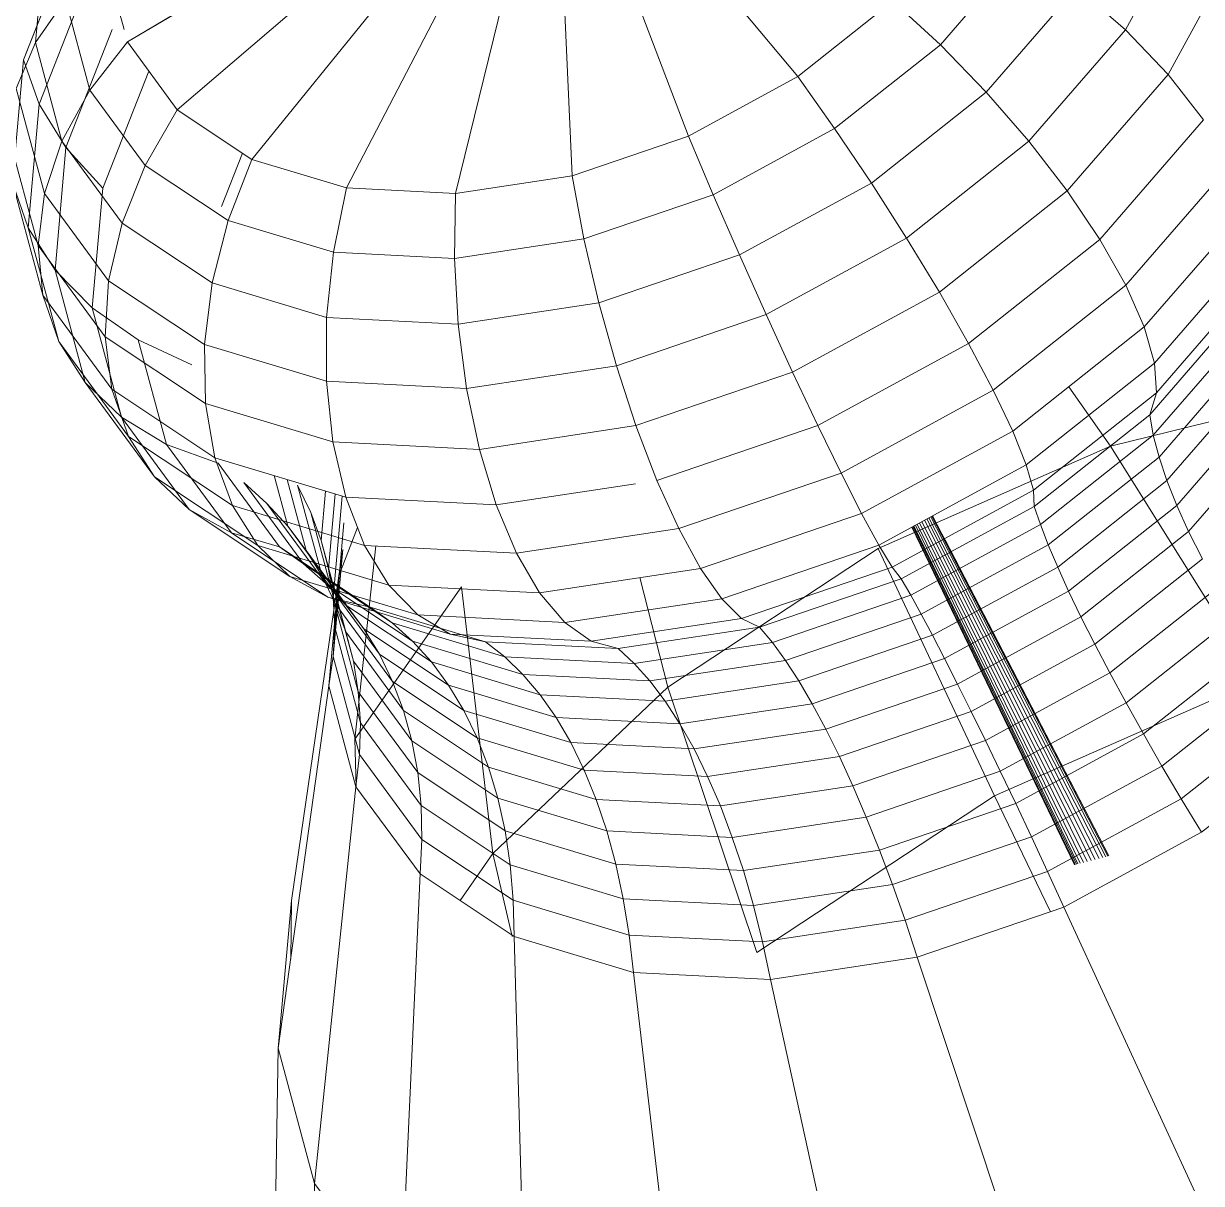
# Model space of a CAD drawing. Header units: inches. Extents: x -827 to 154, y -802 to 207.
# Drawn here: x -721.32 to -720.65, y 37.546 to 38.206 of the extents above; entities that cross this region are included whole.
import ezdxf

# ---------------------------------------------------------------- set-up
doc = ezdxf.new("R2010")
doc.units = ezdxf.units.IN
doc.header["$MEASUREMENT"] = 0
doc.layers.add('DrillPressTable _1__skp', color=8, linetype='Continuous', lineweight=9)
doc.layers.add('Layer0', color=7, linetype='Continuous', lineweight=9)

# ---------------------------------------------------------------- blocks, each defined once
blk = doc.blocks.new('DrillPressTable _1__skp_13-402056-Level 1')
at = {"layer": 'Layer0'}
for p, q in [((7.44017, 2.69312), (7.40341, 2.62556)), ((7.40341, 2.62556), (7.44017, 2.69312)), ((6.80516, 2.68206), (6.77628, 2.60855)), ((6.77628, 2.60855), (6.80516, 2.68206)), ((6.83542, 2.61869), (6.95061, 2.68755)), ((6.95061, 2.68755), (6.83542, 2.61869)), ((6.7885, 2.67981), (6.78305, 2.61847)), ((6.78305, 2.61847), (6.7885, 2.67981)), ((7.15155, 2.67718), (7.21693, 2.59899)), ((7.21693, 2.59899), (7.15155, 2.67718)), ((7.34552, 2.67179), (7.29807, 2.61705)), ((7.29807, 2.61705), (7.34552, 2.67179)), ((7.4277, 2.60018), (7.46614, 2.67081)), ((7.4277, 2.60018), (7.46614, 2.67081)), ((6.83351, 2.62581), (6.82291, 2.66532)), ((6.83351, 2.62581), (6.82291, 2.66532)), ((6.86374, 2.58015), (6.96552, 2.66726)), ((6.96552, 2.66726), (6.86374, 2.58015)), ((6.78525, 2.58333), (6.81444, 2.65763)), ((6.78525, 2.58333), (6.81444, 2.65763)), ((7.1188, 2.65936), (7.15475, 2.56515)), ((7.15475, 2.56515), (7.1188, 2.65936)), ((6.9062, 2.55189), (6.98788, 2.65238)), ((6.98788, 2.65238), (6.9062, 2.55189)), ((7.37572, 2.64969), (7.32416, 2.5902)), ((7.32416, 2.5902), (7.37572, 2.64969)), ((7.37572, 2.64969), (7.40341, 2.62556)), ((7.40341, 2.62556), (7.37572, 2.64969)), ((6.78305, 2.61847), (6.80016, 2.64307)), ((6.78305, 2.61847), (6.80016, 2.64307)), ((6.81405, 2.59131), (6.80016, 2.64307)), ((6.80016, 2.64307), (6.81405, 2.59131)), ((6.96015, 2.53565), (7.0163, 2.64382)), ((7.0163, 2.64382), (6.96015, 2.53565)), ((7.04898, 2.64214), (7.0222, 2.53245)), ((7.0222, 2.53245), (7.04898, 2.64214)), ((7.08845, 2.54249), (7.08388, 2.64743)), ((7.08845, 2.54249), (7.08388, 2.64743)), ((7.27107, 2.64189), (7.21693, 2.59899)), ((7.21693, 2.59899), (7.27107, 2.64189)), ((7.27107, 2.64189), (7.29807, 2.61705)), ((7.29807, 2.61705), (7.27107, 2.64189)), ((6.80043, 2.55871), (6.82679, 2.62581)), ((6.82679, 2.62581), (6.80043, 2.55871)), ((7.40341, 2.62556), (7.34849, 2.5622)), ((7.34849, 2.5622), (7.40341, 2.62556)), ((7.40341, 2.62556), (7.4277, 2.60018)), ((7.4277, 2.60018), (7.40341, 2.62556)), ((6.77214, 2.59231), (6.78305, 2.61847)), ((6.77214, 2.59231), (6.78305, 2.61847)), ((6.79813, 2.56227), (6.78305, 2.61847)), ((6.78305, 2.61847), (6.79813, 2.56227)), ((6.83542, 2.61869), (6.81405, 2.59131)), ((6.81405, 2.59131), (6.83542, 2.61869)), ((6.86374, 2.58015), (6.83542, 2.61869)), ((6.86374, 2.58015), (6.83542, 2.61869)), ((7.29807, 2.61705), (7.23792, 2.56938)), ((7.23792, 2.56938), (7.29807, 2.61705)), ((7.29807, 2.61705), (7.32416, 2.5902)), ((7.32416, 2.5902), (7.29807, 2.61705)), ((6.77628, 2.60855), (6.77007, 2.53864)), ((6.78525, 2.58333), (6.77628, 2.60855)), ((6.77628, 2.60855), (6.78525, 2.58333)), ((6.84756, 2.60218), (6.82135, 2.53546)), ((6.84756, 2.60218), (6.82135, 2.53546)), ((7.21693, 2.59899), (7.15475, 2.56515)), ((7.15475, 2.56515), (7.21693, 2.59899)), ((7.21693, 2.59899), (7.23792, 2.56938)), ((7.23792, 2.56938), (7.21693, 2.59899)), ((7.37029, 2.53395), (7.4277, 2.60018)), ((7.37029, 2.53395), (7.4277, 2.60018)), ((7.44783, 2.57435), (7.4277, 2.60018)), ((7.4277, 2.60018), (7.44783, 2.57435)), ((6.78818, 2.53251), (6.77214, 2.59231)), ((6.77214, 2.59231), (6.78818, 2.53251)), ((6.81405, 2.59131), (6.79813, 2.56227)), ((6.79813, 2.56227), (6.81405, 2.59131)), ((6.84553, 2.54846), (6.81405, 2.59131)), ((6.81405, 2.59131), (6.84553, 2.54846)), ((7.32416, 2.5902), (7.25879, 2.5384)), ((7.25879, 2.5384), (7.32416, 2.5902)), ((7.32416, 2.5902), (7.34849, 2.5622)), ((7.34849, 2.5622), (7.32416, 2.5902)), ((6.77899, 2.51285), (6.78525, 2.58333)), ((6.77899, 2.51285), (6.78525, 2.58333)), ((6.78525, 2.58333), (6.80043, 2.55871)), ((6.80043, 2.55871), (6.78525, 2.58333)), ((6.86374, 2.58015), (6.84553, 2.54846)), ((6.84553, 2.54846), (6.86374, 2.58015)), ((6.9062, 2.55189), (6.86374, 2.58015)), ((6.9062, 2.55189), (6.86374, 2.58015)), ((7.38887, 2.50634), (7.44783, 2.57435)), ((7.44783, 2.57435), (7.38887, 2.50634)), ((7.23792, 2.56938), (7.16885, 2.53179)), ((7.16885, 2.53179), (7.23792, 2.56938)), ((7.23792, 2.56938), (7.25879, 2.5384)), ((7.25879, 2.5384), (7.23792, 2.56938)), ((6.78452, 2.50296), (6.76776, 2.56541)), ((6.76776, 2.56541), (6.78452, 2.50296)), ((6.79813, 2.56227), (6.78818, 2.53251)), ((6.78818, 2.53251), (6.79813, 2.56227)), ((6.83238, 2.51566), (6.79813, 2.56227)), ((6.79813, 2.56227), (6.83238, 2.51566)), ((7.15475, 2.56515), (7.08845, 2.54249)), ((7.08845, 2.54249), (7.15475, 2.56515)), ((7.15475, 2.56515), (7.16885, 2.53179)), ((7.16885, 2.53179), (7.15475, 2.56515)), ((7.27886, 2.50703), (7.34849, 2.5622)), ((7.27886, 2.50703), (7.34849, 2.5622)), ((7.37029, 2.53395), (7.34849, 2.5622)), ((7.37029, 2.53395), (7.34849, 2.5622)), ((6.79423, 2.48885), (6.80043, 2.55871)), ((6.80043, 2.55871), (6.79423, 2.48885)), ((6.80043, 2.55871), (6.82135, 2.53546)), ((6.82135, 2.53546), (6.80043, 2.55871)), ((6.88899, 2.52514), (6.90089, 2.55543)), ((6.88899, 2.52514), (6.90089, 2.55543)), ((6.84553, 2.54846), (6.83238, 2.51566)), ((6.83238, 2.51566), (6.84553, 2.54846)), ((6.8927, 2.51706), (6.84553, 2.54846)), ((6.84553, 2.54846), (6.8927, 2.51706)), ((6.9062, 2.55189), (6.8927, 2.51706)), ((6.9062, 2.55189), (6.8927, 2.51706)), ((6.9062, 2.55189), (6.96015, 2.53565)), ((6.96015, 2.53565), (6.9062, 2.55189)), ((7.46315, 2.54891), (7.40363, 2.48025)), ((7.46315, 2.54891), (7.40363, 2.48025)), ((7.0222, 2.53245), (7.08845, 2.54249)), ((7.08845, 2.54249), (7.0222, 2.53245)), ((7.09519, 2.50662), (7.08845, 2.54249)), ((7.09519, 2.50662), (7.08845, 2.54249)), ((6.77899, 2.51285), (6.77007, 2.53864)), ((6.78726, 2.47458), (6.77007, 2.53864)), ((6.77007, 2.53864), (6.78726, 2.47458)), ((6.77899, 2.51285), (6.77007, 2.53864)), ((6.81531, 2.46743), (6.82135, 2.53546)), ((6.82135, 2.53546), (6.81531, 2.46743)), ((6.95264, 2.49902), (6.96015, 2.53565)), ((6.96015, 2.53565), (6.95264, 2.49902)), ((6.96015, 2.53565), (7.0222, 2.53245)), ((7.0222, 2.53245), (6.96015, 2.53565)), ((7.18372, 2.49754), (7.25879, 2.5384)), ((7.18372, 2.49754), (7.25879, 2.5384)), ((7.27886, 2.50703), (7.25879, 2.5384)), ((7.27886, 2.50703), (7.25879, 2.5384)), ((6.78818, 2.53251), (6.78452, 2.50296)), ((6.78452, 2.50296), (6.78818, 2.53251)), ((6.8247, 2.48281), (6.78818, 2.53251)), ((6.78818, 2.53251), (6.8247, 2.48281)), ((7.02158, 2.49546), (7.0222, 2.53245)), ((7.0222, 2.53245), (7.02158, 2.49546)), ((7.16885, 2.53179), (7.09519, 2.50662)), ((7.09519, 2.50662), (7.16885, 2.53179)), ((7.16885, 2.53179), (7.18372, 2.49754)), ((7.18372, 2.49754), (7.16885, 2.53179)), ((7.29751, 2.47627), (7.37029, 2.53395)), ((7.37029, 2.53395), (7.29751, 2.47627)), ((7.38887, 2.50634), (7.37029, 2.53395)), ((7.37029, 2.53395), (7.38887, 2.50634)), ((7.47317, 2.52465), (7.41411, 2.45652)), ((7.41411, 2.45652), (7.47317, 2.52465)), ((6.83238, 2.51566), (6.8247, 2.48281)), ((6.8247, 2.48281), (6.83238, 2.51566)), ((6.88364, 2.48154), (6.83238, 2.51566)), ((6.83238, 2.51566), (6.88364, 2.48154)), ((6.8927, 2.51706), (6.88364, 2.48154)), ((6.88364, 2.48154), (6.8927, 2.51706)), ((6.95264, 2.49902), (6.8927, 2.51706)), ((6.95264, 2.49902), (6.8927, 2.51706)), ((6.79423, 2.48885), (6.77899, 2.51285)), ((6.79632, 2.44826), (6.77899, 2.51285)), ((6.77899, 2.51285), (6.79632, 2.44826)), ((6.77899, 2.51285), (6.79423, 2.48885)), ((6.78452, 2.50296), (6.78726, 2.47458)), ((6.78726, 2.47458), (6.78452, 2.50296)), ((6.82273, 2.45096), (6.78452, 2.50296)), ((6.78452, 2.50296), (6.82273, 2.45096)), ((7.02158, 2.49546), (7.09519, 2.50662)), ((7.09519, 2.50662), (7.02158, 2.49546)), ((7.10368, 2.47019), (7.09519, 2.50662)), ((7.10368, 2.47019), (7.09519, 2.50662)), ((7.19891, 2.46352), (7.27886, 2.50703)), ((7.27886, 2.50703), (7.19891, 2.46352)), ((7.29751, 2.47627), (7.27886, 2.50703)), ((7.27886, 2.50703), (7.29751, 2.47627)), ((7.31413, 2.44711), (7.38887, 2.50634)), ((7.38887, 2.50634), (7.31413, 2.44711)), ((7.40363, 2.48025), (7.38887, 2.50634)), ((7.38887, 2.50634), (7.40363, 2.48025)), ((7.47757, 2.50235), (7.41997, 2.4359)), ((7.41997, 2.4359), (7.47757, 2.50235)), ((6.95264, 2.49902), (6.94877, 2.46193)), ((6.95264, 2.49902), (6.94877, 2.46193)), ((6.95264, 2.49902), (7.02158, 2.49546)), ((7.02158, 2.49546), (6.95264, 2.49902)), ((7.02369, 2.45807), (7.02158, 2.49546)), ((7.02158, 2.49546), (7.02369, 2.45807)), ((7.10368, 2.47019), (7.18372, 2.49754)), ((7.10368, 2.47019), (7.18372, 2.49754)), ((7.19891, 2.46352), (7.18372, 2.49754)), ((7.18372, 2.49754), (7.19891, 2.46352)), ((6.79423, 2.48885), (6.81531, 2.46743)), ((6.79423, 2.48885), (6.8114, 2.42485)), ((6.79423, 2.48885), (6.8114, 2.42485)), ((6.79423, 2.48885), (6.81531, 2.46743)), ((6.8247, 2.48281), (6.82273, 2.45096)), ((6.82273, 2.45096), (6.8247, 2.48281)), ((6.87929, 2.44647), (6.8247, 2.48281)), ((6.8247, 2.48281), (6.87929, 2.44647)), ((6.88364, 2.48154), (6.87929, 2.44647)), ((6.88364, 2.48154), (6.87929, 2.44647)), ((6.88364, 2.48154), (6.94877, 2.46193)), ((6.88364, 2.48154), (6.94877, 2.46193)), ((7.47621, 2.48273), (7.42101, 2.41905)), ((7.42101, 2.41905), (7.47621, 2.48273)), ((6.78726, 2.47458), (6.79632, 2.44826)), ((6.79632, 2.44826), (6.78726, 2.47458)), ((6.82655, 2.42111), (6.78726, 2.47458)), ((6.78726, 2.47458), (6.82655, 2.42111)), ((7.21393, 2.43078), (7.29751, 2.47627)), ((7.29751, 2.47627), (7.21393, 2.43078)), ((7.31413, 2.44711), (7.29751, 2.47627)), ((7.29751, 2.47627), (7.31413, 2.44711)), ((7.32819, 2.42046), (7.40363, 2.48025)), ((7.40363, 2.48025), (7.32819, 2.42046)), ((7.41411, 2.45652), (7.40363, 2.48025)), ((7.41411, 2.45652), (7.40363, 2.48025)), ((6.81531, 2.46743), (6.84155, 2.44925)), ((6.81531, 2.46743), (6.83203, 2.40509)), ((6.83203, 2.40509), (6.81531, 2.46743)), ((6.81531, 2.46743), (6.84155, 2.44925)), ((7.02369, 2.45807), (7.10368, 2.47019)), ((7.10368, 2.47019), (7.02369, 2.45807)), ((7.11366, 2.43438), (7.10368, 2.47019)), ((7.10368, 2.47019), (7.11366, 2.43438)), ((6.94867, 2.42559), (6.94877, 2.46193)), ((6.94877, 2.46193), (6.94867, 2.42559)), ((6.94877, 2.46193), (7.02369, 2.45807)), ((7.02369, 2.45807), (6.94877, 2.46193)), ((7.11366, 2.43438), (7.19891, 2.46352)), ((7.19891, 2.46352), (7.11366, 2.43438)), ((7.21393, 2.43078), (7.19891, 2.46352)), ((7.19891, 2.46352), (7.21393, 2.43078)), ((7.46914, 2.46641), (7.41722, 2.40651)), ((7.41722, 2.40651), (7.46914, 2.46641)), ((7.02846, 2.42147), (7.02369, 2.45807)), ((7.02369, 2.45807), (7.02846, 2.42147)), ((7.33924, 2.39719), (7.41411, 2.45652)), ((7.41411, 2.45652), (7.33924, 2.39719)), ((7.41997, 2.4359), (7.41411, 2.45652)), ((7.41997, 2.4359), (7.41411, 2.45652)), ((6.79632, 2.44826), (6.8114, 2.42485)), ((6.79632, 2.44826), (6.8114, 2.42485)), ((6.79632, 2.44826), (6.83603, 2.39422)), ((6.79632, 2.44826), (6.83603, 2.39422)), ((6.82273, 2.45096), (6.82655, 2.42111)), ((6.82655, 2.42111), (6.82273, 2.45096)), ((6.87981, 2.41296), (6.82273, 2.45096)), ((6.82273, 2.45096), (6.87981, 2.41296)), ((6.87212, 2.43491), (6.84155, 2.44925)), ((6.85755, 2.38962), (6.84155, 2.44925)), ((6.85755, 2.38962), (6.84155, 2.44925)), ((6.87212, 2.43491), (6.84155, 2.44925)), ((7.2283, 2.40039), (7.31413, 2.44711)), ((7.31413, 2.44711), (7.2283, 2.40039)), ((7.32819, 2.42046), (7.31413, 2.44711)), ((7.31413, 2.44711), (7.32819, 2.42046)), ((7.46996, 2.45343), (7.41926, 2.39494)), ((7.41926, 2.39494), (7.46996, 2.45343)), ((6.87929, 2.44647), (6.87981, 2.41296)), ((6.87929, 2.44647), (6.94867, 2.42559)), ((6.87929, 2.44647), (6.87981, 2.41296)), ((6.94867, 2.42559), (6.87929, 2.44647)), ((7.02846, 2.42147), (7.11366, 2.43438)), ((7.11366, 2.43438), (7.02846, 2.42147)), ((7.12481, 2.40033), (7.11366, 2.43438)), ((7.11366, 2.43438), (7.12481, 2.40033)), ((7.34694, 2.37803), (7.41997, 2.4359)), ((7.41997, 2.4359), (7.34694, 2.37803)), ((7.42101, 2.41905), (7.41997, 2.4359)), ((7.42101, 2.41905), (7.41997, 2.4359)), ((7.47223, 2.4398), (7.42251, 2.38244)), ((7.42251, 2.38244), (7.47223, 2.4398)), ((7.12481, 2.40033), (7.21393, 2.43078)), ((7.21393, 2.43078), (7.12481, 2.40033)), ((7.2283, 2.40039), (7.21393, 2.43078)), ((7.21393, 2.43078), (7.2283, 2.40039)), ((6.83203, 2.40509), (6.8114, 2.42485)), ((6.8114, 2.42485), (6.83203, 2.40509)), ((6.8114, 2.42485), (6.85086, 2.37115)), ((6.85086, 2.37115), (6.8114, 2.42485)), ((6.82655, 2.42111), (6.83603, 2.39422)), ((6.83603, 2.39422), (6.82655, 2.42111)), ((6.88516, 2.38209), (6.82655, 2.42111)), ((6.82655, 2.42111), (6.88516, 2.38209)), ((6.95233, 2.39113), (6.94867, 2.42559)), ((6.94867, 2.42559), (7.02846, 2.42147)), ((6.94867, 2.42559), (6.95233, 2.39113)), ((7.02846, 2.42147), (6.94867, 2.42559)), ((7.03574, 2.38683), (7.02846, 2.42147)), ((7.02846, 2.42147), (7.03574, 2.38683)), ((7.24155, 2.37331), (7.32819, 2.42046)), ((7.32819, 2.42046), (7.24155, 2.37331)), ((7.33924, 2.39719), (7.32819, 2.42046)), ((7.32819, 2.42046), (7.33924, 2.39719)), ((7.37121, 2.42252), (7.39483, 2.38862)), ((7.39483, 2.38862), (7.37121, 2.42252)), ((7.39483, 2.38862), (7.53117, 2.42225)), ((7.53117, 2.42225), (7.39483, 2.38862)), ((7.47595, 2.42559), (7.42696, 2.36907)), ((7.42696, 2.36907), (7.47595, 2.42559)), ((7.35104, 2.3636), (7.42101, 2.41905)), ((7.42101, 2.41905), (7.35104, 2.3636)), ((7.41722, 2.40651), (7.42101, 2.41905)), ((7.41722, 2.40651), (7.42101, 2.41905)), ((6.87981, 2.41296), (6.88516, 2.38209)), ((6.87981, 2.41296), (6.95233, 2.39113)), ((6.87981, 2.41296), (6.88516, 2.38209)), ((6.95233, 2.39113), (6.87981, 2.41296)), ((7.48108, 2.41088), (7.43257, 2.35492)), ((7.43257, 2.35492), (7.48108, 2.41088)), ((6.85755, 2.38962), (6.83203, 2.40509)), ((6.85755, 2.38962), (6.83203, 2.40509)), ((6.87058, 2.35263), (6.83203, 2.40509)), ((6.87058, 2.35263), (6.83203, 2.40509)), ((7.03574, 2.38683), (7.12481, 2.40033)), ((7.12481, 2.40033), (7.03574, 2.38683)), ((7.13677, 2.36912), (7.12481, 2.40033)), ((7.12481, 2.40033), (7.13677, 2.36912)), ((7.13677, 2.36912), (7.2283, 2.40039)), ((7.2283, 2.40039), (7.13677, 2.36912)), ((7.24155, 2.37331), (7.2283, 2.40039)), ((7.2283, 2.40039), (7.24155, 2.37331)), ((7.3514, 2.35435), (7.41722, 2.40651)), ((7.41722, 2.40651), (7.3514, 2.35435)), ((7.41926, 2.39494), (7.41722, 2.40651)), ((7.41926, 2.39494), (7.41722, 2.40651)), ((6.85086, 2.37115), (6.83603, 2.39422)), ((6.83603, 2.39422), (6.85086, 2.37115)), ((6.83603, 2.39422), (6.89519, 2.35484)), ((6.83603, 2.39422), (6.89519, 2.35484)), ((7.25327, 2.3504), (7.33924, 2.39719)), ((7.33924, 2.39719), (7.25327, 2.3504)), ((7.34694, 2.37803), (7.33924, 2.39719)), ((7.33924, 2.39719), (7.34694, 2.37803)), ((7.35499, 2.34401), (7.41926, 2.39494)), ((7.41926, 2.39494), (7.35499, 2.34401)), ((7.42251, 2.38244), (7.41926, 2.39494)), ((7.42251, 2.38244), (7.41926, 2.39494)), ((7.43933, 2.34005), (7.48762, 2.39575)), ((7.43933, 2.34005), (7.48762, 2.39575)), ((6.85755, 2.38962), (6.88714, 2.37892)), ((6.88714, 2.37892), (6.85755, 2.38962)), ((6.89455, 2.33926), (6.85755, 2.38962)), ((6.85755, 2.38962), (6.89455, 2.33926)), ((6.95964, 2.35967), (6.95233, 2.39113)), ((6.95233, 2.39113), (7.03574, 2.38683)), ((6.95233, 2.39113), (6.95964, 2.35967)), ((7.03574, 2.38683), (6.95233, 2.39113)), ((7.0453, 2.35525), (7.03574, 2.38683)), ((7.03574, 2.38683), (7.0453, 2.35525)), ((7.26269, 2.33051), (7.39483, 2.38862)), ((7.39483, 2.38862), (7.26269, 2.33051)), ((7.39483, 2.38862), (7.47825, 2.25533)), ((7.47825, 2.25533), (7.39483, 2.38862)), ((6.88516, 2.38209), (6.89519, 2.35484)), ((6.88516, 2.38209), (6.95964, 2.35967)), ((6.88516, 2.38209), (6.89519, 2.35484)), ((6.95964, 2.35967), (6.88516, 2.38209)), ((7.35948, 2.33249), (7.42251, 2.38244)), ((7.42251, 2.38244), (7.35948, 2.33249)), ((7.42696, 2.36907), (7.42251, 2.38244)), ((7.42696, 2.36907), (7.42251, 2.38244)), ((6.88714, 2.37892), (6.92202, 2.33146)), ((6.88714, 2.37892), (6.92202, 2.33146)), ((7.14916, 2.34174), (7.24155, 2.37331)), ((7.24155, 2.37331), (7.14916, 2.34174)), ((7.25327, 2.3504), (7.24155, 2.37331)), ((7.24155, 2.37331), (7.25327, 2.3504)), ((7.26308, 2.33239), (7.34694, 2.37803)), ((7.34694, 2.37803), (7.26308, 2.33239)), ((7.35104, 2.3636), (7.34694, 2.37803)), ((7.34694, 2.37803), (7.35104, 2.3636)), ((6.87058, 2.35263), (6.85086, 2.37115)), ((6.85086, 2.37115), (6.87058, 2.35263)), ((6.85086, 2.37115), (6.90957, 2.33207)), ((6.90957, 2.33207), (6.85086, 2.37115)), ((6.91482, 2.35612), (6.90162, 2.36805)), ((6.90162, 2.36805), (6.91482, 2.35612)), ((6.90162, 2.36805), (6.93571, 2.32165)), ((6.93571, 2.32165), (6.90162, 2.36805)), ((6.91898, 2.37191), (6.92669, 2.3432)), ((6.92669, 2.3432), (6.91898, 2.37191)), ((6.93715, 2.32935), (6.92633, 2.3697)), ((6.93715, 2.32935), (6.92633, 2.3697)), ((6.94617, 2.31465), (6.93227, 2.36642)), ((6.93978, 2.35092), (6.93227, 2.36642)), ((6.93227, 2.36642), (6.94617, 2.31465)), ((6.93227, 2.36642), (6.93978, 2.35092)), ((7.0453, 2.35525), (7.12466, 2.36728)), ((7.12466, 2.36728), (7.0453, 2.35525)), ((7.14916, 2.34174), (7.13677, 2.36912)), ((7.13677, 2.36912), (7.14916, 2.34174)), ((7.36485, 2.31986), (7.42696, 2.36907)), ((7.42696, 2.36907), (7.36485, 2.31986)), ((7.43257, 2.35492), (7.42696, 2.36907)), ((7.43257, 2.35492), (7.42696, 2.36907)), ((6.94817, 2.36312), (6.94568, 2.33501)), ((6.94568, 2.33501), (6.94817, 2.36312)), ((6.95371, 2.36146), (6.94992, 2.31877)), ((6.94992, 2.31877), (6.95371, 2.36146)), ((6.95764, 2.36027), (6.95249, 2.30229)), ((6.95249, 2.30229), (6.95764, 2.36027)), ((7.27068, 2.31986), (7.35104, 2.3636)), ((7.35104, 2.3636), (7.27068, 2.31986)), ((7.3514, 2.35435), (7.35104, 2.3636)), ((7.35104, 2.3636), (7.3514, 2.35435)), ((6.90957, 2.33207), (6.89519, 2.35484)), ((6.89519, 2.35484), (6.97037, 2.3322)), ((6.89519, 2.35484), (6.90957, 2.33207)), ((6.97037, 2.3322), (6.89519, 2.35484)), ((6.92669, 2.3432), (6.91482, 2.35612)), ((6.91482, 2.35612), (6.92669, 2.3432)), ((6.91482, 2.35612), (6.9483, 2.31056)), ((6.9483, 2.31056), (6.91482, 2.35612)), ((6.97037, 2.3322), (6.95964, 2.35967)), ((6.95964, 2.35967), (7.0453, 2.35525)), ((6.95964, 2.35967), (6.97037, 2.3322)), ((7.0453, 2.35525), (6.95964, 2.35967)), ((7.05684, 2.32774), (7.0453, 2.35525)), ((7.0453, 2.35525), (7.05684, 2.32774)), ((7.27581, 2.31321), (7.3514, 2.35435)), ((7.3514, 2.35435), (7.27581, 2.31321)), ((7.35499, 2.34401), (7.3514, 2.35435)), ((7.3514, 2.35435), (7.35499, 2.34401)), ((7.37107, 2.30618), (7.43257, 2.35492)), ((7.43257, 2.35492), (7.37107, 2.30618)), ((7.43933, 2.34005), (7.43257, 2.35492)), ((7.43933, 2.34005), (7.43257, 2.35492)), ((6.87058, 2.35263), (6.89455, 2.33926)), ((6.89455, 2.33926), (6.87058, 2.35263)), ((6.92784, 2.31451), (6.87058, 2.35263)), ((6.92784, 2.31451), (6.87058, 2.35263)), ((6.95367, 2.29917), (6.93978, 2.35092)), ((6.94568, 2.33501), (6.93978, 2.35092)), ((6.93978, 2.35092), (6.95367, 2.29917)), ((6.94568, 2.33501), (6.93978, 2.35092)), ((7.16159, 2.31907), (7.25327, 2.3504)), ((7.25327, 2.3504), (7.16159, 2.31907)), ((7.26308, 2.33239), (7.25327, 2.3504)), ((7.25327, 2.3504), (7.26308, 2.33239)), ((7.38626, 2.15347), (7.28902, 2.34651)), ((7.38626, 2.15347), (7.28902, 2.34651)), ((7.3885, 2.15405), (7.29037, 2.34724)), ((7.3885, 2.15405), (7.29037, 2.34724)), ((7.39051, 2.15456), (7.29158, 2.3479)), ((7.39051, 2.15456), (7.29158, 2.3479)), ((7.39216, 2.15498), (7.29256, 2.34844)), ((7.39216, 2.15498), (7.29256, 2.34844)), ((7.39334, 2.15528), (7.29327, 2.34882)), ((7.39334, 2.15528), (7.29327, 2.34882)), ((7.39398, 2.15545), (7.29365, 2.34903)), ((7.39398, 2.15545), (7.29365, 2.34903)), ((6.93715, 2.32935), (6.92669, 2.3432)), ((6.92669, 2.3432), (6.93715, 2.32935)), ((6.92669, 2.3432), (6.95971, 2.29825)), ((6.95971, 2.29825), (6.92669, 2.3432)), ((6.95865, 2.34509), (6.95337, 2.28565)), ((6.95337, 2.28565), (6.95865, 2.34509)), ((6.95563, 2.31494), (6.9664, 2.34235)), ((6.9664, 2.34235), (6.95563, 2.31494)), ((7.05684, 2.32774), (7.14916, 2.34174)), ((7.14916, 2.34174), (7.05684, 2.32774)), ((7.16159, 2.31907), (7.14916, 2.34174)), ((7.14916, 2.34174), (7.16159, 2.31907)), ((7.28118, 2.30383), (7.35499, 2.34401)), ((7.35499, 2.34401), (7.28118, 2.30383)), ((7.37451, 2.15047), (7.28193, 2.34265)), ((7.37481, 2.15055), (7.28211, 2.34275)), ((7.37549, 2.15072), (7.28252, 2.34297)), ((7.37549, 2.15072), (7.28252, 2.34297)), ((7.37634, 2.15094), (7.28304, 2.34325)), ((7.37634, 2.15094), (7.28304, 2.34325)), ((7.37771, 2.15129), (7.28387, 2.3437)), ((7.37771, 2.15129), (7.28387, 2.3437)), ((7.37951, 2.15175), (7.28496, 2.3443)), ((7.37951, 2.15175), (7.28496, 2.3443)), ((7.38162, 2.15229), (7.28623, 2.34499)), ((7.38162, 2.15229), (7.28623, 2.34499)), ((7.38392, 2.15287), (7.28762, 2.34574)), ((7.38392, 2.15287), (7.28762, 2.34574)), ((7.35948, 2.33249), (7.35499, 2.34401)), ((7.35499, 2.34401), (7.35948, 2.33249)), ((7.37811, 2.29154), (7.43933, 2.34005)), ((7.43933, 2.34005), (7.37811, 2.29154)), ((7.44719, 2.32454), (7.43933, 2.34005)), ((7.43933, 2.34005), (7.44719, 2.32454)), ((6.89455, 2.33926), (6.92202, 2.33146)), ((6.92202, 2.33146), (6.89455, 2.33926)), ((6.94943, 2.30273), (6.89455, 2.33926)), ((6.89455, 2.33926), (6.94943, 2.30273)), ((6.95963, 2.28299), (6.94568, 2.33501)), ((6.94992, 2.31877), (6.94568, 2.33501)), ((6.94568, 2.33501), (6.95963, 2.28299)), ((6.94992, 2.31877), (6.94568, 2.33501)), ((7.39403, 2.15546), (7.30077, 2.33538)), ((6.92784, 2.31451), (6.90957, 2.33207)), ((6.90957, 2.33207), (6.98417, 2.30961)), ((6.90957, 2.33207), (6.92784, 2.31451)), ((6.98417, 2.30961), (6.90957, 2.33207)), ((6.93571, 2.32165), (6.92202, 2.33146)), ((6.92202, 2.33146), (6.97363, 2.2971)), ((6.92202, 2.33146), (6.93571, 2.32165)), ((6.92202, 2.33146), (6.97363, 2.2971)), ((6.93715, 2.32935), (6.94617, 2.31465)), ((6.93715, 2.32935), (6.94617, 2.31465)), ((6.93715, 2.32935), (6.9699, 2.28479)), ((6.9699, 2.28479), (6.93715, 2.32935)), ((6.95797, 2.32986), (6.95256, 2.26895)), ((6.95256, 2.26895), (6.95797, 2.32986)), ((6.95563, 2.31494), (6.95797, 2.32986)), ((6.95797, 2.32986), (6.95563, 2.31494)), ((6.96482, 2.22189), (6.97684, 2.33187)), ((6.97684, 2.33187), (6.96482, 2.22189)), ((6.98417, 2.30961), (6.97037, 2.3322)), ((6.97037, 2.3322), (7.05684, 2.32774)), ((6.97037, 2.3322), (6.98417, 2.30961)), ((7.05684, 2.32774), (6.97037, 2.3322)), ((7.06998, 2.30518), (7.05684, 2.32774)), ((7.05684, 2.32774), (7.06998, 2.30518)), ((7.14305, 2.25157), (7.26269, 2.33051)), ((7.26269, 2.33051), (7.14305, 2.25157)), ((7.17367, 2.30184), (7.26308, 2.33239)), ((7.26308, 2.33239), (7.17367, 2.30184)), ((7.26269, 2.33051), (7.3289, 2.18966)), ((7.3289, 2.18966), (7.26269, 2.33051)), ((7.27068, 2.31986), (7.26308, 2.33239)), ((7.26308, 2.33239), (7.27068, 2.31986)), ((7.2871, 2.29309), (7.35948, 2.33249)), ((7.35948, 2.33249), (7.2871, 2.29309)), ((7.36485, 2.31986), (7.35948, 2.33249)), ((7.35948, 2.33249), (7.36485, 2.31986)), ((6.9483, 2.31056), (6.93571, 2.32165)), ((6.93571, 2.32165), (6.98611, 2.2881)), ((6.93571, 2.32165), (6.9483, 2.31056)), ((6.98611, 2.2881), (6.93571, 2.32165)), ((7.18499, 2.29058), (7.27068, 2.31986)), ((7.27068, 2.31986), (7.18499, 2.29058)), ((7.27581, 2.31321), (7.27068, 2.31986)), ((7.27068, 2.31986), (7.27581, 2.31321)), ((7.29353, 2.28104), (7.36485, 2.31986)), ((7.36485, 2.31986), (7.29353, 2.28104)), ((7.37107, 2.30618), (7.36485, 2.31986)), ((7.36485, 2.31986), (7.37107, 2.30618)), ((7.38593, 2.276), (7.44719, 2.32454)), ((7.44719, 2.32454), (7.38593, 2.276)), ((6.92784, 2.31451), (6.94943, 2.30273)), ((6.92784, 2.31451), (7.00061, 2.29261)), ((6.92784, 2.31451), (6.94943, 2.30273)), ((7.00061, 2.29261), (6.92784, 2.31451)), ((6.92875, 2.13009), (6.95563, 2.31494)), ((6.95563, 2.31494), (6.92875, 2.13009)), ((6.94617, 2.31465), (6.95367, 2.29917)), ((6.97879, 2.27024), (6.94617, 2.31465)), ((6.95367, 2.29917), (6.94617, 2.31465)), ((6.97879, 2.27024), (6.94617, 2.31465)), ((6.96402, 2.26621), (6.94992, 2.31877)), ((6.95249, 2.30229), (6.94992, 2.31877)), ((6.94992, 2.31877), (6.96402, 2.26621)), ((6.95249, 2.30229), (6.94992, 2.31877)), ((6.95007, 2.25226), (6.95563, 2.31494)), ((6.95563, 2.31494), (6.95007, 2.25226)), ((7.06998, 2.30518), (7.16159, 2.31907)), ((7.16159, 2.31907), (7.06998, 2.30518)), ((7.12701, 2.31383), (7.14305, 2.25157)), ((7.12701, 2.31383), (7.14305, 2.25157)), ((7.17367, 2.30184), (7.16159, 2.31907)), ((7.16159, 2.31907), (7.17367, 2.30184)), ((7.19521, 2.28567), (7.27581, 2.31321)), ((7.27581, 2.31321), (7.19521, 2.28567)), ((7.28118, 2.30383), (7.27581, 2.31321)), ((7.27581, 2.31321), (7.28118, 2.30383)), ((6.95971, 2.29825), (6.9483, 2.31056)), ((6.9483, 2.31056), (6.95971, 2.29825)), ((6.9483, 2.31056), (6.99773, 2.27766)), ((6.99773, 2.27766), (6.9483, 2.31056)), ((7.02558, 2.30865), (6.96482, 2.22189)), ((6.96482, 2.22189), (7.02558, 2.30865)), ((7.00061, 2.29261), (6.98417, 2.30961)), ((6.98417, 2.30961), (7.06998, 2.30518)), ((6.98417, 2.30961), (7.00061, 2.29261)), ((7.06998, 2.30518), (6.98417, 2.30961)), ((7.04343, 2.15676), (7.02558, 2.30865)), ((7.02558, 2.30865), (7.04343, 2.15676)), ((7.30045, 2.26774), (7.37107, 2.30618)), ((7.37107, 2.30618), (7.30045, 2.26774)), ((7.37811, 2.29154), (7.37107, 2.30618)), ((7.37107, 2.30618), (7.37811, 2.29154)), ((7.39449, 2.25965), (7.45611, 2.30848)), ((7.45611, 2.30848), (7.39449, 2.25965)), ((6.94943, 2.30273), (6.97363, 2.2971)), ((6.97363, 2.2971), (6.94943, 2.30273)), ((7.01916, 2.28174), (6.94943, 2.30273)), ((7.01916, 2.28174), (6.94943, 2.30273)), ((6.96681, 2.24891), (6.95249, 2.30229)), ((6.95337, 2.28565), (6.95249, 2.30229)), ((6.95249, 2.30229), (6.96681, 2.24891)), ((6.95337, 2.28565), (6.95249, 2.30229)), ((7.0843, 2.28829), (7.06998, 2.30518)), ((7.06998, 2.30518), (7.0843, 2.28829)), ((7.0843, 2.28829), (7.17367, 2.30184)), ((7.17367, 2.30184), (7.0843, 2.28829)), ((7.18499, 2.29058), (7.17367, 2.30184)), ((7.17367, 2.30184), (7.18499, 2.29058)), ((7.20248, 2.27694), (7.28118, 2.30383)), ((7.28118, 2.30383), (7.20248, 2.27694)), ((7.2871, 2.29309), (7.28118, 2.30383)), ((7.28118, 2.30383), (7.2871, 2.29309)), ((6.95367, 2.29917), (6.95963, 2.28299)), ((6.98635, 2.25469), (6.95367, 2.29917)), ((6.95963, 2.28299), (6.95367, 2.29917)), ((6.95367, 2.29917), (6.98635, 2.25469)), ((6.9699, 2.28479), (6.95971, 2.29825)), ((6.95971, 2.29825), (6.9699, 2.28479)), ((6.95971, 2.29825), (7.00842, 2.26583)), ((7.00842, 2.26583), (6.95971, 2.29825)), ((6.98611, 2.2881), (6.97363, 2.2971)), ((6.97363, 2.2971), (7.03922, 2.27735)), ((6.97363, 2.2971), (6.98611, 2.2881)), ((6.97363, 2.2971), (7.03922, 2.27735)), ((7.20991, 2.26671), (7.2871, 2.29309)), ((7.2871, 2.29309), (7.20991, 2.26671)), ((7.29353, 2.28104), (7.2871, 2.29309)), ((7.2871, 2.29309), (7.29353, 2.28104)), ((6.99773, 2.27766), (6.98611, 2.2881)), ((6.98611, 2.2881), (7.05016, 2.26882)), ((6.98611, 2.2881), (6.99773, 2.27766)), ((7.05016, 2.26882), (6.98611, 2.2881)), ((7.01916, 2.28174), (7.00061, 2.29261)), ((7.00061, 2.29261), (7.0843, 2.28829)), ((7.00061, 2.29261), (7.01916, 2.28174)), ((7.0843, 2.28829), (7.00061, 2.29261)), ((7.09936, 2.2776), (7.0843, 2.28829)), ((7.0843, 2.28829), (7.09936, 2.2776)), ((7.09936, 2.2776), (7.18499, 2.29058)), ((7.18499, 2.29058), (7.09936, 2.2776)), ((7.19521, 2.28567), (7.18499, 2.29058)), ((7.18499, 2.29058), (7.19521, 2.28567)), ((7.30782, 2.25328), (7.37811, 2.29154)), ((7.37811, 2.29154), (7.30782, 2.25328)), ((7.38593, 2.276), (7.37811, 2.29154)), ((7.37811, 2.29154), (7.38593, 2.276)), ((7.40374, 2.24258), (7.46605, 2.29195)), ((7.46605, 2.29195), (7.40374, 2.24258)), ((6.95256, 2.26895), (6.95337, 2.28565)), ((6.95256, 2.26895), (6.95337, 2.28565)), ((6.96799, 2.23119), (6.95337, 2.28565)), ((6.95337, 2.28565), (6.96799, 2.23119)), ((6.95963, 2.28299), (6.96402, 2.26621)), ((6.99254, 2.23822), (6.95963, 2.28299)), ((6.96402, 2.26621), (6.95963, 2.28299)), ((6.95963, 2.28299), (6.99254, 2.23822)), ((6.97879, 2.27024), (6.9699, 2.28479)), ((6.9699, 2.28479), (6.97879, 2.27024)), ((6.9699, 2.28479), (7.01812, 2.25269)), ((7.01812, 2.25269), (6.9699, 2.28479)), ((7.01916, 2.28174), (7.03922, 2.27735)), ((7.01916, 2.28174), (7.09936, 2.2776)), ((7.01916, 2.28174), (7.03922, 2.27735)), ((7.09936, 2.2776), (7.01916, 2.28174)), ((7.11466, 2.27346), (7.19521, 2.28567)), ((7.19521, 2.28567), (7.11466, 2.27346)), ((7.20248, 2.27694), (7.19521, 2.28567)), ((7.19521, 2.28567), (7.20248, 2.27694)), ((7.21748, 2.25505), (7.29353, 2.28104)), ((7.29353, 2.28104), (7.21748, 2.25505)), ((7.30045, 2.26774), (7.29353, 2.28104)), ((7.29353, 2.28104), (7.30045, 2.26774)), ((7.00842, 2.26583), (6.99773, 2.27766)), ((6.99773, 2.27766), (7.06054, 2.25875)), ((6.99773, 2.27766), (7.00842, 2.26583)), ((7.06054, 2.25875), (6.99773, 2.27766)), ((7.05016, 2.26882), (7.03922, 2.27735)), ((7.03922, 2.27735), (7.11466, 2.27346)), ((7.03922, 2.27735), (7.05016, 2.26882)), ((7.11466, 2.27346), (7.03922, 2.27735)), ((7.11466, 2.27346), (7.09936, 2.2776)), ((7.09936, 2.2776), (7.11466, 2.27346)), ((7.12382, 2.26502), (7.11466, 2.27346)), ((7.11466, 2.27346), (7.12382, 2.26502)), ((7.12382, 2.26502), (7.20248, 2.27694)), ((7.20248, 2.27694), (7.12382, 2.26502)), ((7.20991, 2.26671), (7.20248, 2.27694)), ((7.20248, 2.27694), (7.20991, 2.26671)), ((7.31559, 2.23771), (7.38593, 2.276)), ((7.38593, 2.276), (7.31559, 2.23771)), ((7.39449, 2.25965), (7.38593, 2.276)), ((7.38593, 2.276), (7.39449, 2.25965)), ((7.41364, 2.22487), (7.47695, 2.27504)), ((7.47695, 2.27504), (7.41364, 2.22487)), ((6.95007, 2.25226), (6.95256, 2.26895)), ((6.95007, 2.25226), (6.95256, 2.26895)), ((6.96754, 2.21313), (6.95256, 2.26895)), ((6.95256, 2.26895), (6.96754, 2.21313)), ((6.96402, 2.26621), (6.96681, 2.24891)), ((6.99731, 2.2209), (6.96402, 2.26621)), ((6.96681, 2.24891), (6.96402, 2.26621)), ((6.96402, 2.26621), (6.99731, 2.2209)), ((6.97879, 2.27024), (6.98635, 2.25469)), ((7.02679, 2.23829), (6.97879, 2.27024)), ((6.98635, 2.25469), (6.97879, 2.27024)), ((7.02679, 2.23829), (6.97879, 2.27024)), ((7.06054, 2.25875), (7.05016, 2.26882)), ((7.05016, 2.26882), (7.12382, 2.26502)), ((7.05016, 2.26882), (7.06054, 2.25875)), ((7.12382, 2.26502), (7.05016, 2.26882)), ((7.13278, 2.25502), (7.20991, 2.26671)), ((7.20991, 2.26671), (7.13278, 2.25502)), ((7.21748, 2.25505), (7.20991, 2.26671)), ((7.20991, 2.26671), (7.21748, 2.25505)), ((7.22515, 2.24201), (7.30045, 2.26774)), ((7.30045, 2.26774), (7.22515, 2.24201)), ((7.30782, 2.25328), (7.30045, 2.26774)), ((7.30045, 2.26774), (7.30782, 2.25328)), ((7.01812, 2.25269), (7.00842, 2.26583)), ((7.00842, 2.26583), (7.0703, 2.2472)), ((7.00842, 2.26583), (7.01812, 2.25269)), ((7.0703, 2.2472), (7.00842, 2.26583)), ((7.13278, 2.25502), (7.12382, 2.26502)), ((7.12382, 2.26502), (7.13278, 2.25502)), ((7.32373, 2.22114), (7.39449, 2.25965)), ((7.39449, 2.25965), (7.32373, 2.22114)), ((7.40374, 2.24258), (7.39449, 2.25965)), ((7.39449, 2.25965), (7.40374, 2.24258)), ((6.98635, 2.25469), (6.99254, 2.23822)), ((7.03438, 2.22272), (6.98635, 2.25469)), ((6.99254, 2.23822), (6.98635, 2.25469)), ((6.98635, 2.25469), (7.03438, 2.22272)), ((7.02679, 2.23829), (7.01812, 2.25269)), ((7.01812, 2.25269), (7.0794, 2.23424)), ((7.01812, 2.25269), (7.02679, 2.23829)), ((7.0794, 2.23424), (7.01812, 2.25269)), ((7.0703, 2.2472), (7.06054, 2.25875)), ((7.06054, 2.25875), (7.13278, 2.25502)), ((7.06054, 2.25875), (7.0703, 2.2472)), ((7.13278, 2.25502), (7.06054, 2.25875)), ((7.14148, 2.24353), (7.13278, 2.25502)), ((7.13278, 2.25502), (7.14148, 2.24353)), ((7.14148, 2.24353), (7.21748, 2.25505)), ((7.21748, 2.25505), (7.14148, 2.24353)), ((7.22515, 2.24201), (7.21748, 2.25505)), ((7.21748, 2.25505), (7.22515, 2.24201)), ((7.23286, 2.22766), (7.30782, 2.25328)), ((7.30782, 2.25328), (7.23286, 2.22766)), ((7.31559, 2.23771), (7.30782, 2.25328)), ((7.30782, 2.25328), (7.31559, 2.23771)), ((7.3289, 2.18966), (7.47825, 2.25533)), ((7.47825, 2.25533), (7.3289, 2.18966)), ((7.42413, 2.20662), (7.48875, 2.25784)), ((7.48875, 2.25784), (7.42413, 2.20662)), ((6.92129, 2.04605), (6.95007, 2.25226)), ((6.92129, 2.04605), (6.95007, 2.25226)), ((6.95007, 2.25226), (6.96548, 2.19484)), ((6.96548, 2.19484), (6.95007, 2.25226)), ((6.96681, 2.24891), (6.96799, 2.23119)), ((7.00066, 2.20285), (6.96681, 2.24891)), ((6.96799, 2.23119), (6.96681, 2.24891)), ((6.96681, 2.24891), (7.00066, 2.20285)), ((7.14305, 2.25157), (7.04343, 2.15676)), ((7.04343, 2.15676), (7.14305, 2.25157)), ((7.0794, 2.23424), (7.0703, 2.2472)), ((7.0703, 2.2472), (7.14148, 2.24353)), ((7.0703, 2.2472), (7.0794, 2.23424)), ((7.14148, 2.24353), (7.0703, 2.2472)), ((7.14305, 2.25157), (7.19369, 2.10045)), ((7.14305, 2.25157), (7.19369, 2.10045)), ((7.14989, 2.2306), (7.14148, 2.24353)), ((7.14148, 2.24353), (7.14989, 2.2306)), ((7.14989, 2.2306), (7.22515, 2.24201)), ((7.22515, 2.24201), (7.14989, 2.2306)), ((7.23286, 2.22766), (7.22515, 2.24201)), ((7.22515, 2.24201), (7.23286, 2.22766)), ((7.3322, 2.20363), (7.40374, 2.24258)), ((7.40374, 2.24258), (7.3322, 2.20363)), ((7.41364, 2.22487), (7.40374, 2.24258)), ((7.40374, 2.24258), (7.41364, 2.22487)), ((7.43515, 2.18794), (7.5014, 2.24043)), ((7.5014, 2.24043), (7.43515, 2.18794)), ((6.99254, 2.23822), (6.99731, 2.2209)), ((7.04086, 2.20605), (6.99254, 2.23822)), ((6.99731, 2.2209), (6.99254, 2.23822)), ((6.99254, 2.23822), (7.04086, 2.20605)), ((7.02679, 2.23829), (7.03438, 2.22272)), ((7.02679, 2.23829), (7.08779, 2.21993)), ((7.02679, 2.23829), (7.03438, 2.22272)), ((7.08779, 2.21993), (7.02679, 2.23829)), ((7.08779, 2.21993), (7.0794, 2.23424)), ((7.0794, 2.23424), (7.14989, 2.2306)), ((7.0794, 2.23424), (7.08779, 2.21993)), ((7.14989, 2.2306), (7.0794, 2.23424)), ((7.24059, 2.21208), (7.31559, 2.23771)), ((7.31559, 2.23771), (7.24059, 2.21208)), ((7.32373, 2.22114), (7.31559, 2.23771)), ((7.31559, 2.23771), (7.32373, 2.22114)), ((6.96799, 2.23119), (6.96754, 2.21313)), ((6.96754, 2.21313), (6.96799, 2.23119)), ((7.00255, 2.18414), (6.96799, 2.23119)), ((6.96799, 2.23119), (7.00255, 2.18414)), ((7.15795, 2.21631), (7.14989, 2.2306)), ((7.14989, 2.2306), (7.15795, 2.21631)), ((7.15795, 2.21631), (7.23286, 2.22766)), ((7.23286, 2.22766), (7.15795, 2.21631)), ((7.24059, 2.21208), (7.23286, 2.22766)), ((7.23286, 2.22766), (7.24059, 2.21208)), ((6.96566, 2.19484), (6.96482, 2.22189)), ((6.96482, 2.22189), (6.96566, 2.19484)), ((6.99731, 2.2209), (7.00066, 2.20285)), ((7.04617, 2.18838), (6.99731, 2.2209)), ((7.00066, 2.20285), (6.99731, 2.2209)), ((6.99731, 2.2209), (7.04617, 2.18838)), ((7.03438, 2.22272), (7.04086, 2.20605)), ((7.03438, 2.22272), (7.09542, 2.20434)), ((7.03438, 2.22272), (7.04086, 2.20605)), ((7.09542, 2.20434), (7.03438, 2.22272)), ((7.09542, 2.20434), (7.08779, 2.21993)), ((7.08779, 2.21993), (7.15795, 2.21631)), ((7.08779, 2.21993), (7.09542, 2.20434)), ((7.15795, 2.21631), (7.08779, 2.21993)), ((7.24828, 2.19535), (7.32373, 2.22114)), ((7.32373, 2.22114), (7.24828, 2.19535)), ((7.3322, 2.20363), (7.32373, 2.22114)), ((7.32373, 2.22114), (7.3322, 2.20363)), ((7.34094, 2.1853), (7.41364, 2.22487)), ((7.41364, 2.22487), (7.34094, 2.1853)), ((7.42413, 2.20662), (7.41364, 2.22487)), ((7.41364, 2.22487), (7.42413, 2.20662)), ((7.51482, 2.22292), (7.44665, 2.1689)), ((6.96754, 2.21313), (6.96548, 2.19484)), ((6.96548, 2.19484), (6.96754, 2.21313)), ((7.00299, 2.16489), (6.96754, 2.21313)), ((6.96754, 2.21313), (7.00299, 2.16489)), ((7.16563, 2.20072), (7.15795, 2.21631)), ((7.15795, 2.21631), (7.16563, 2.20072)), ((7.04086, 2.20605), (7.04617, 2.18838)), ((7.04086, 2.20605), (7.10225, 2.18757)), ((7.04086, 2.20605), (7.04617, 2.18838)), ((7.10225, 2.18757), (7.04086, 2.20605)), ((7.16563, 2.20072), (7.24059, 2.21208)), ((7.24059, 2.21208), (7.16563, 2.20072)), ((7.24828, 2.19535), (7.24059, 2.21208)), ((7.24059, 2.21208), (7.24828, 2.19535)), ((7.34992, 2.16623), (7.42413, 2.20662)), ((7.42413, 2.20662), (7.34992, 2.16623)), ((7.43515, 2.18794), (7.42413, 2.20662)), ((7.42413, 2.20662), (7.43515, 2.18794)), ((7.00066, 2.20285), (7.00255, 2.18414)), ((7.0503, 2.1698), (7.00066, 2.20285)), ((7.00255, 2.18414), (7.00066, 2.20285)), ((7.00066, 2.20285), (7.0503, 2.1698)), ((7.10225, 2.18757), (7.09542, 2.20434)), ((7.09542, 2.20434), (7.16563, 2.20072)), ((7.09542, 2.20434), (7.10225, 2.18757)), ((7.16563, 2.20072), (7.09542, 2.20434)), ((7.17288, 2.18392), (7.16563, 2.20072)), ((7.16563, 2.20072), (7.17288, 2.18392)), ((7.25591, 2.17756), (7.3322, 2.20363)), ((7.3322, 2.20363), (7.25591, 2.17756)), ((7.34094, 2.1853), (7.3322, 2.20363)), ((7.3322, 2.20363), (7.34094, 2.1853)), ((6.96548, 2.19484), (6.94196, 1.96904)), ((6.94196, 1.96904), (6.96548, 2.19484)), ((6.96548, 2.19484), (7.00196, 2.14519)), ((7.00196, 2.14519), (6.96548, 2.19484)), ((7.17288, 2.18392), (7.24828, 2.19535)), ((7.24828, 2.19535), (7.17288, 2.18392)), ((7.25591, 2.17756), (7.24828, 2.19535)), ((7.24828, 2.19535), (7.25591, 2.17756)), ((7.04617, 2.18838), (7.0503, 2.1698)), ((7.04617, 2.18838), (7.10825, 2.16969)), ((7.04617, 2.18838), (7.0503, 2.1698)), ((7.10825, 2.16969), (7.04617, 2.18838)), ((7.10825, 2.16969), (7.10225, 2.18757)), ((7.10225, 2.18757), (7.17288, 2.18392)), ((7.10225, 2.18757), (7.10825, 2.16969)), ((7.17288, 2.18392), (7.10225, 2.18757)), ((7.19369, 2.10045), (7.3289, 2.18966)), ((7.3289, 2.18966), (7.19369, 2.10045)), ((7.3289, 2.18966), (7.36073, 2.12368)), ((7.36073, 2.12368), (7.3289, 2.18966)), ((7.35908, 2.14653), (7.43515, 2.18794)), ((7.43515, 2.18794), (7.35908, 2.14653)), ((7.44665, 2.1689), (7.43515, 2.18794)), ((7.43515, 2.18794), (7.44665, 2.1689)), ((7.00255, 2.18414), (7.00299, 2.16489)), ((7.05323, 2.15041), (7.00255, 2.18414)), ((7.00299, 2.16489), (7.00255, 2.18414)), ((7.00255, 2.18414), (7.05323, 2.15041)), ((7.17966, 2.16601), (7.17288, 2.18392)), ((7.17288, 2.18392), (7.17966, 2.16601)), ((7.26342, 2.15881), (7.34094, 2.1853)), ((7.34094, 2.1853), (7.26342, 2.15881)), ((7.34992, 2.16623), (7.34094, 2.1853)), ((7.34094, 2.1853), (7.34992, 2.16623)), ((7.17966, 2.16601), (7.25591, 2.17756)), ((7.25591, 2.17756), (7.17966, 2.16601)), ((7.26342, 2.15881), (7.25591, 2.17756)), ((7.25591, 2.17756), (7.26342, 2.15881)), ((7.0503, 2.1698), (7.05323, 2.15041)), ((7.0503, 2.1698), (7.11339, 2.15081)), ((7.0503, 2.1698), (7.05323, 2.15041)), ((7.11339, 2.15081), (7.0503, 2.1698)), ((7.11339, 2.15081), (7.10825, 2.16969)), ((7.10825, 2.16969), (7.17966, 2.16601)), ((7.10825, 2.16969), (7.11339, 2.15081)), ((7.17966, 2.16601), (7.10825, 2.16969)), ((7.18595, 2.14707), (7.17966, 2.16601)), ((7.17966, 2.16601), (7.18595, 2.14707)), ((7.27078, 2.13919), (7.34992, 2.16623)), ((7.34992, 2.16623), (7.27078, 2.13919)), ((7.35908, 2.14653), (7.34992, 2.16623)), ((7.34992, 2.16623), (7.35908, 2.14653)), ((7.44665, 2.1689), (7.36837, 2.12629)), ((7.36837, 2.12629), (7.44665, 2.1689)), ((7.00299, 2.16489), (7.00196, 2.14519)), ((7.00196, 2.14519), (7.00299, 2.16489)), ((7.05494, 2.13031), (7.00299, 2.16489)), ((7.00299, 2.16489), (7.05494, 2.13031)), ((7.18595, 2.14707), (7.26342, 2.15881)), ((7.26342, 2.15881), (7.18595, 2.14707)), ((7.27078, 2.13919), (7.26342, 2.15881)), ((7.26342, 2.15881), (7.27078, 2.13919)), ((7.04343, 2.15676), (7.02472, 2.13004)), ((7.02472, 2.13004), (7.04343, 2.15676)), ((7.0543, 2.10961), (7.04343, 2.15676)), ((7.04343, 2.15676), (7.0543, 2.10961)), ((7.05323, 2.15041), (7.05494, 2.13031)), ((7.05323, 2.15041), (7.11763, 2.13102)), ((7.05323, 2.15041), (7.05494, 2.13031)), ((7.11763, 2.13102), (7.05323, 2.15041)), ((7.11763, 2.13102), (7.11339, 2.15081)), ((7.11339, 2.15081), (7.18595, 2.14707)), ((7.11339, 2.15081), (7.11763, 2.13102)), ((7.18595, 2.14707), (7.11339, 2.15081)), ((7.1917, 2.1272), (7.18595, 2.14707)), ((7.18595, 2.14707), (7.1917, 2.1272)), ((7.27795, 2.11881), (7.35908, 2.14653)), ((7.35908, 2.14653), (7.27795, 2.11881)), ((7.36837, 2.12629), (7.35908, 2.14653)), ((7.35908, 2.14653), (7.36837, 2.12629)), ((7.00196, 2.14519), (6.99102, 1.90227)), ((6.99102, 1.90227), (7.00196, 2.14519)), ((7.00196, 2.14519), (7.05542, 2.10961)), ((7.05542, 2.10961), (7.00196, 2.14519)), ((7.1917, 2.1272), (7.27078, 2.13919)), ((7.27078, 2.13919), (7.1917, 2.1272)), ((7.27795, 2.11881), (7.27078, 2.13919)), ((7.27078, 2.13919), (7.27795, 2.11881)), ((6.92875, 2.13009), (6.92129, 2.04605)), ((6.92129, 2.04605), (6.92875, 2.13009)), ((6.92835, 2.09662), (6.92875, 2.13009)), ((6.92875, 2.13009), (6.92835, 2.09662)), ((7.05494, 2.13031), (7.05542, 2.10961)), ((7.05494, 2.13031), (7.12095, 2.11043)), ((7.05494, 2.13031), (7.05542, 2.10961)), ((7.12095, 2.11043), (7.05494, 2.13031)), ((7.12095, 2.11043), (7.11763, 2.13102)), ((7.11763, 2.13102), (7.1917, 2.1272)), ((7.11763, 2.13102), (7.12095, 2.11043)), ((7.1917, 2.1272), (7.11763, 2.13102)), ((7.19688, 2.10652), (7.1917, 2.1272)), ((7.1917, 2.1272), (7.19688, 2.10652)), ((7.36837, 2.12629), (7.2849, 2.09777)), ((7.2849, 2.09777), (7.36837, 2.12629)), ((7.48309, 1.87689), (7.36837, 2.12629)), ((7.36837, 2.12629), (7.48309, 1.87689)), ((7.19688, 2.10652), (7.27795, 2.11881)), ((7.27795, 2.11881), (7.19688, 2.10652)), ((7.2849, 2.09777), (7.27795, 2.11881)), ((7.27795, 2.11881), (7.2849, 2.09777)), ((7.12334, 2.08916), (7.05542, 2.10961)), ((7.05542, 2.10961), (7.06281, 1.85448)), ((7.05542, 2.10961), (7.12334, 2.08916)), ((7.05542, 2.10961), (7.06281, 1.85448)), ((7.12334, 2.08916), (7.12095, 2.11043)), ((7.12095, 2.11043), (7.19688, 2.10652)), ((7.12095, 2.11043), (7.12334, 2.08916)), ((7.19688, 2.10652), (7.12095, 2.11043)), ((7.20147, 2.08513), (7.19688, 2.10652)), ((7.19688, 2.10652), (7.20147, 2.08513)), ((7.2849, 2.09777), (7.20147, 2.08513)), ((7.20147, 2.08513), (7.2849, 2.09777)), ((7.37099, 1.83859), (7.2849, 2.09777)), ((7.2849, 2.09777), (7.37099, 1.83859)), ((7.20147, 2.08513), (7.12334, 2.08916)), ((7.15403, 1.82702), (7.12334, 2.08916)), ((7.12334, 2.08916), (7.20147, 2.08513)), ((7.12334, 2.08916), (7.15403, 1.82702)), ((7.25895, 1.82161), (7.20147, 2.08513)), ((7.20147, 2.08513), (7.25895, 1.82161)), ((6.91747, 1.83977), (6.92129, 2.04605)), ((6.91747, 1.83977), (6.92129, 2.04605)), ((6.94196, 1.96904), (6.92129, 2.04605)), ((6.92129, 2.04605), (6.94196, 1.96904)), ((6.94196, 1.96904), (6.94236, 1.74702)), ((6.94196, 1.96904), (6.99102, 1.90227))]:
    blk.add_line(p, q, dxfattribs=at)
blk = doc.blocks.new('DrillPressTable _1__skp_8-402051-Level 1')
blk.add_blockref('DrillPressTable _1__skp_13-402056-Level 1', (0, 0))
blk = doc.blocks.new('DrillPressTable _1__skp_3-402046-Level 1')
blk.add_blockref('DrillPressTable _1__skp_8-402051-Level 1', (3.00725, 0.74711))
blk = doc.blocks.new('DrillPressTable _1__skp_2-402045-Level 1')
blk.add_blockref('DrillPressTable _1__skp_3-402046-Level 1', (1.95763, 0.52825))
blk = doc.blocks.new('DrillPressTable _1__skp_1-402044-Level 1')
at = {"rotation": 270.0000000000001}
blk.add_blockref('DrillPressTable _1__skp_2-402045-Level 1', (123.48663, 172.57369), dxfattribs=at)
blk = doc.blocks.new('DrillPressTable _1__skp-401998-Level 1')
blk.add_blockref('DrillPressTable _1__skp_1-402044-Level 1', (0, 0))

msp = doc.modelspace()

# ---------------------------------------------------------------- block references
at = {"layer": 'DrillPressTable _1__skp', "color": 7, "rotation": 89.99999999999967}
msp.add_blockref('DrillPressTable _1__skp-401998-Level 1', (-560.487909, -89.184773), dxfattribs=at)

doc.saveas('drawing.dxf')
